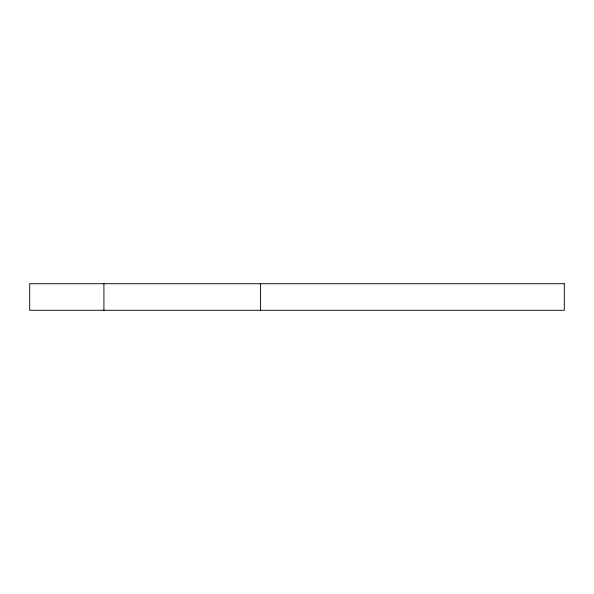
<?xml version="1.0" encoding="UTF-8"?>
<svg xmlns="http://www.w3.org/2000/svg" width="594" height="594" viewBox="0 0 594 594"><rect width="100%" height="100%" fill="white"/><g stroke="black" fill="none" stroke-linecap="round" stroke-linejoin="round"><path stroke-width="0.89" d="M260.573 283.717L260.573 310.283M103.92 283.717L103.92 310.283M564.3 283.717L29.7 283.717L29.7 310.283L564.3 310.283L564.3 283.717"/></g></svg>
